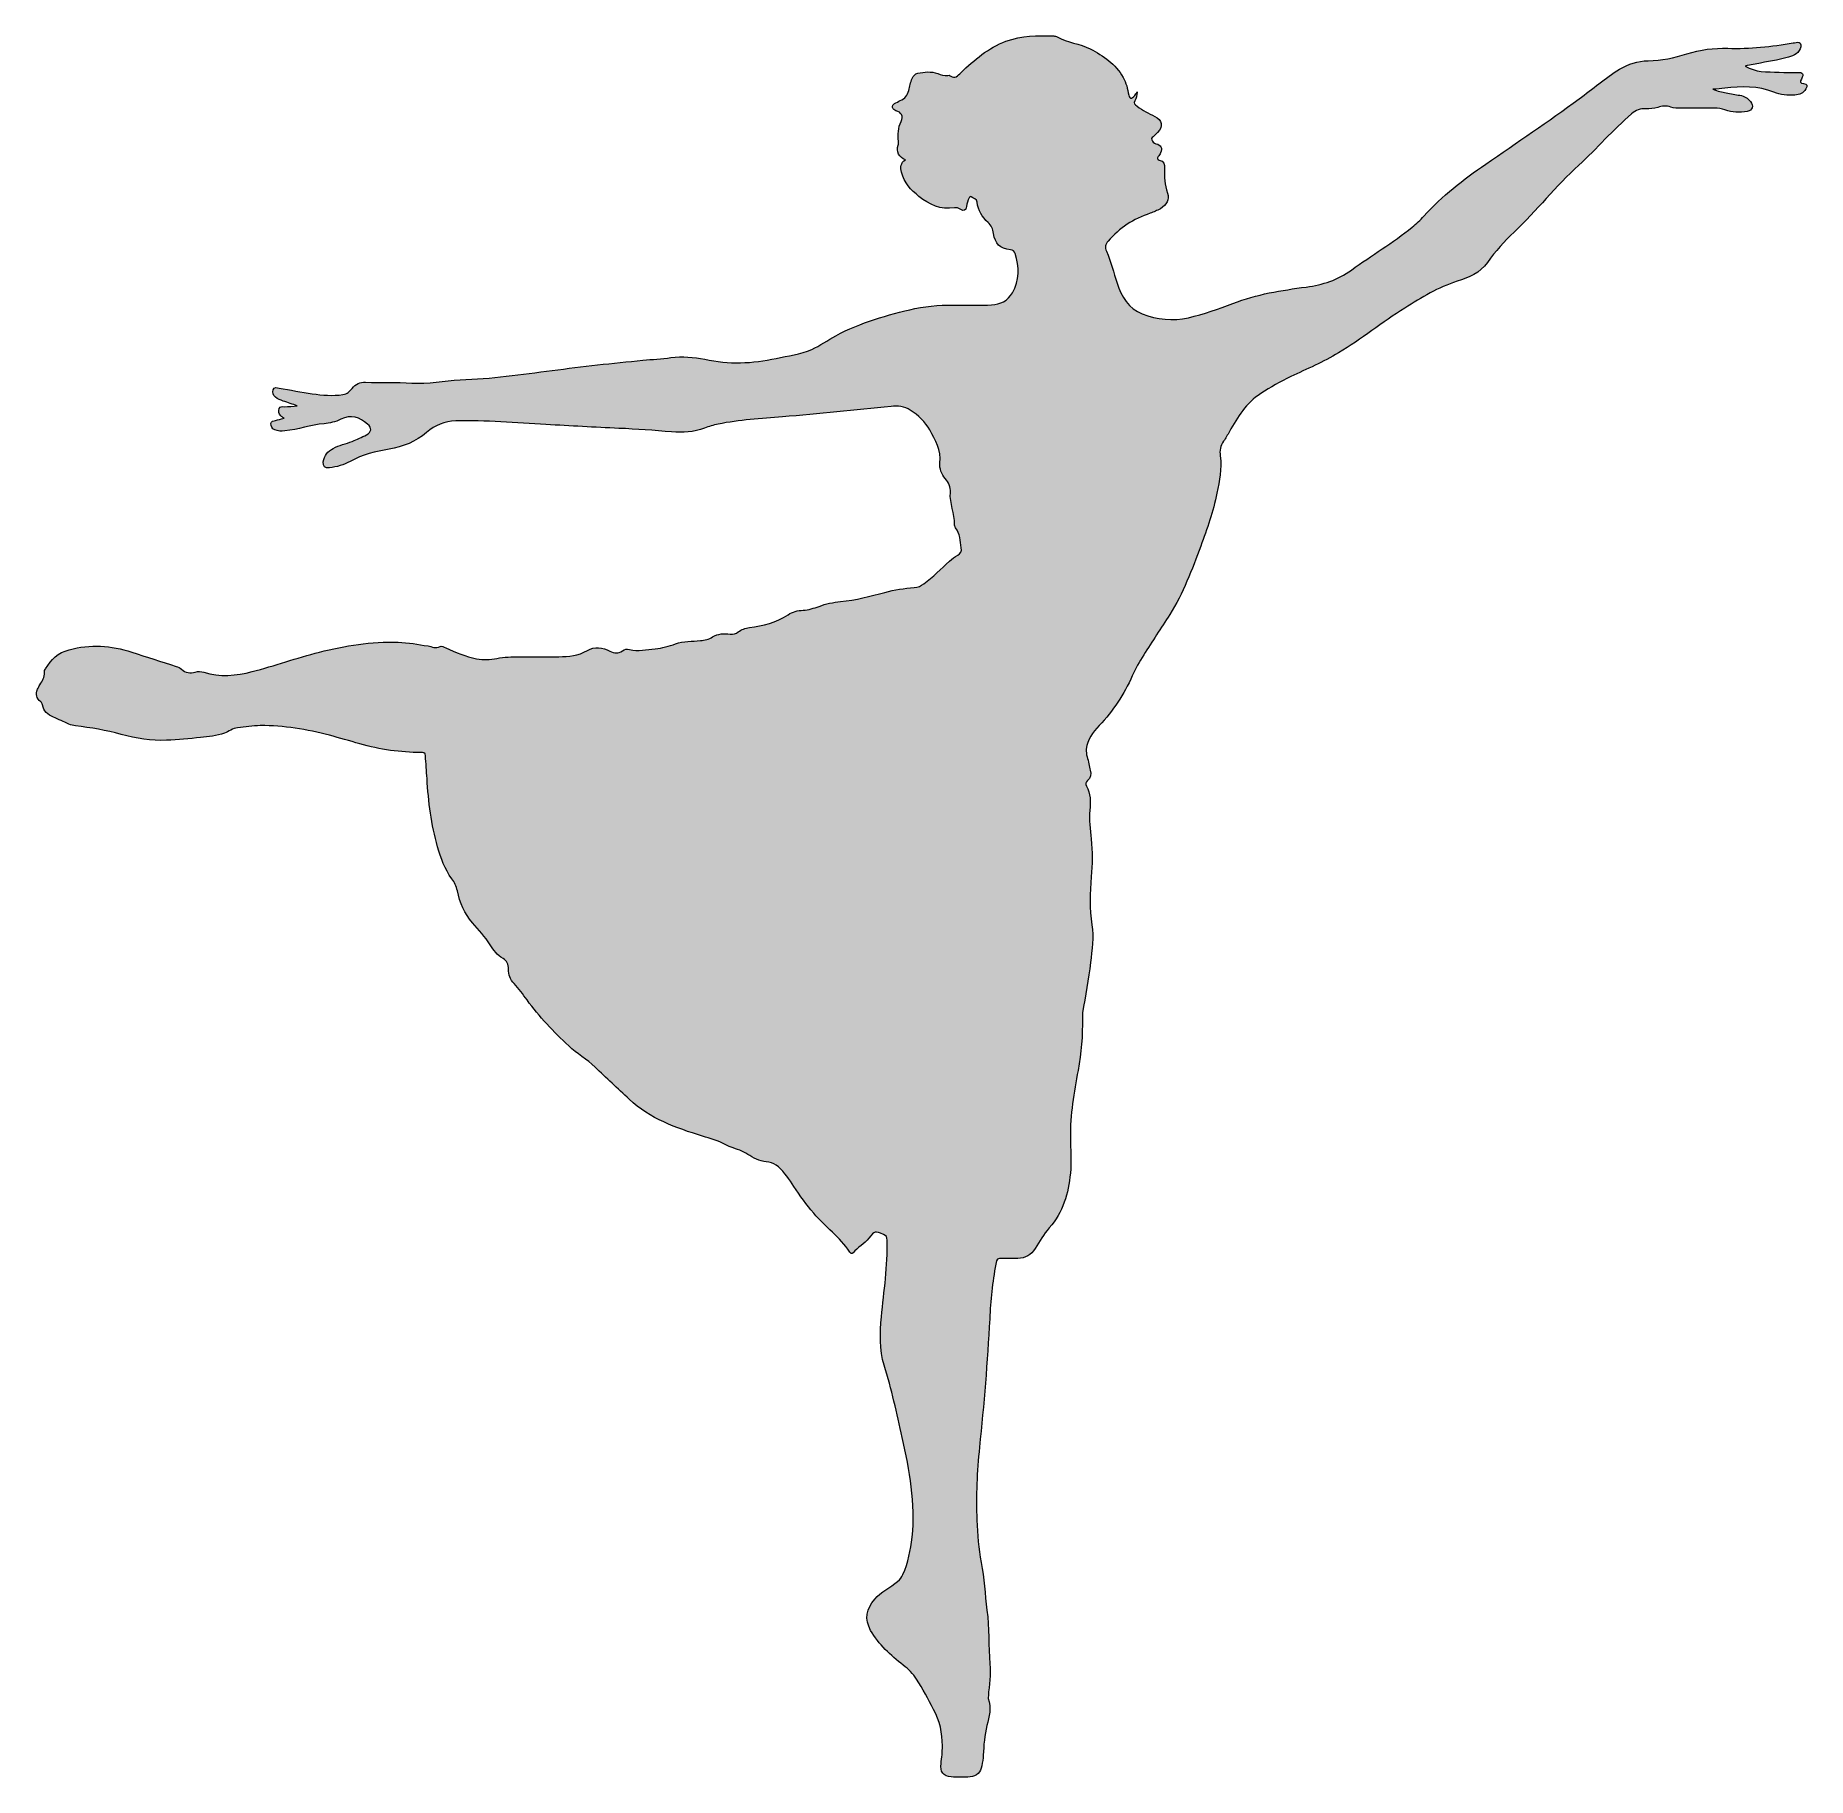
# Model space of a CAD drawing. Header units: inches. Extents: x 3.8 to 75.9, y -75.6 to -4.7.
import ezdxf

# ---------------------------------------------------------------- set-up
doc = ezdxf.new("R2010")
doc.units = ezdxf.units.IN
doc.header["$MEASUREMENT"] = 0
doc.layers.add('Layer 1', color=7, linetype='Continuous')

msp = doc.modelspace()

# ---------------------------------------------------------------- hatches: boundary and pattern name
at = {"layer": 'Layer 1'}
h = msp.add_hatch(color=250, dxfattribs=at)
h.dxf.hatch_style = 2
edge = h.paths.add_edge_path()
edge.add_spline(control_points=[(75.766, -6.641), (75.627, -6.63), (75.617, -6.575), (75.678, -6.457), (75.792, -6.24), (75.757, -6.184), (75.514, -6.188), (75.021, -6.195), (74.528, -6.185), (74.036, -6.149), (73.818, -6.134), (73.623, -6.044), (73.391, -5.929), (73.628, -5.882), (73.821, -5.847), (74.014, -5.806), (74.45, -5.715), (74.897, -5.674), (75.317, -5.509), (75.428, -5.465), (75.53, -5.409), (75.592, -5.301), (75.648, -5.205), (75.682, -5.092), (75.629, -5), (75.585, -4.922), (75.477, -4.983), (75.398, -4.98), (75.381, -4.979), (75.363, -4.982), (75.346, -4.985), (74.466, -5.142), (73.582, -5.233), (72.685, -5.207), (72.122, -5.192), (71.564, -5.256), (71.018, -5.434), (70.511, -5.6), (69.98, -5.695), (69.443, -5.713), (69.02, -5.727), (68.637, -5.839), (68.278, -6.06), (67.697, -6.42), (67.177, -6.862), (66.629, -7.266), (65.385, -8.184), (64.102, -9.044), (62.831, -9.923), (61.926, -10.55), (61.055, -11.216), (60.313, -12.036), (60.167, -12.197), (60.009, -12.35), (59.841, -12.486), (59.054, -13.122), (58.183, -13.64), (57.364, -14.231), (56.806, -14.634), (56.199, -14.838), (55.528, -14.925), (54.514, -15.055), (53.505, -15.219), (52.543, -15.588), (51.951, -15.816), (51.353, -16.025), (50.733, -16.172), (50.085, -16.327), (49.459, -16.242), (48.851, -16.017), (48.28, -15.803), (48.01, -15.314), (47.823, -14.769), (47.675, -14.336), (47.586, -13.884), (47.393, -13.465), (47.328, -13.325), (47.349, -13.179), (47.458, -13.055), (47.927, -12.524), (48.494, -12.142), (49.17, -11.922), (49.314, -11.875), (49.455, -11.81), (49.587, -11.735), (49.839, -11.591), (49.96, -11.358), (49.876, -11.099), (49.767, -10.767), (49.74, -10.436), (49.762, -10.093), (49.772, -9.934), (49.721, -9.803), (49.544, -9.758), (49.454, -9.735), (49.452, -9.685), (49.501, -9.616), (49.536, -9.569), (49.57, -9.52), (49.592, -9.466), (49.679, -9.258), (49.622, -9.146), (49.406, -9.091), (49.318, -9.068), (49.265, -9.004), (49.233, -8.928), (49.196, -8.842), (49.288, -8.824), (49.327, -8.779), (49.374, -8.726), (49.428, -8.682), (49.476, -8.629), (49.71, -8.374), (49.668, -8.135), (49.357, -7.98), (49.111, -7.855), (48.863, -7.736), (48.642, -7.565), (48.552, -7.495), (48.491, -7.438), (48.547, -7.346), (48.551, -7.34), (48.622, -7.216), (48.633, -7.075), (48.635, -7.038), (48.641, -7.005), (48.643, -6.981), (48.635, -7.008), (48.616, -7.036), (48.594, -7.063), (48.459, -7.254), (48.335, -7.311), (48.297, -7.109), (48.251, -6.862), (48.201, -6.613), (48.071, -6.389), (47.758, -5.848), (47.277, -5.511), (46.732, -5.233), (46.301, -5.013), (45.804, -4.986), (45.386, -4.737), (45.348, -4.714), (45.295, -4.708), (45.249, -4.706), (44.591, -4.684), (43.936, -4.684), (43.303, -4.92), (42.579, -5.19), (42.011, -5.679), (41.467, -6.2), (41.332, -6.329), (41.235, -6.463), (41.037, -6.322), (41.012, -6.304), (40.967, -6.302), (40.934, -6.308), (40.786, -6.337), (40.656, -6.282), (40.524, -6.234), (40.254, -6.136), (39.98, -6.166), (39.709, -6.221), (39.597, -6.244), (39.534, -6.331), (39.488, -6.433), (39.418, -6.59), (39.384, -6.757), (39.348, -6.923), (39.303, -7.124), (39.184, -7.255), (39, -7.338), (38.92, -7.374), (38.84, -7.412), (38.767, -7.46), (38.712, -7.495), (38.671, -7.55), (38.687, -7.623), (38.703, -7.694), (38.754, -7.727), (38.822, -7.746), (39.048, -7.811), (39.136, -7.963), (39.032, -8.182), (38.906, -8.447), (38.91, -8.716), (38.925, -8.992), (38.927, -9.045), (38.931, -9.094), (38.912, -9.148), (38.82, -9.402), (38.953, -9.661), (39.216, -9.745), (39, -9.864), (39.007, -10.055), (39.055, -10.254), (39.156, -10.677), (39.436, -10.976), (39.762, -11.236), (40.183, -11.572), (40.649, -11.79), (41.21, -11.697), (41.296, -11.684), (41.368, -11.711), (41.441, -11.757), (41.59, -11.85), (41.668, -11.819), (41.698, -11.643), (41.719, -11.52), (41.749, -11.404), (41.811, -11.295), (41.828, -11.266), (41.844, -11.217), (41.885, -11.248), (41.975, -11.314), (42.114, -11.328), (42.13, -11.476), (42.167, -11.808), (42.336, -12.072), (42.574, -12.295), (42.704, -12.417), (42.772, -12.566), (42.798, -12.741), (42.862, -13.167), (43.057, -13.363), (43.481, -13.415), (43.584, -13.428), (43.64, -13.466), (43.673, -13.56), (43.862, -14.108), (43.856, -14.645), (43.566, -15.158), (43.383, -15.482), (43.075, -15.634), (42.72, -15.653), (42.275, -15.677), (41.829, -15.665), (41.384, -15.66), (40.784, -15.655), (40.187, -15.67), (39.598, -15.802), (38.483, -16.054), (37.389, -16.361), (36.375, -16.906), (36.043, -17.085), (35.744, -17.315), (35.395, -17.462), (34.931, -17.66), (34.433, -17.723), (33.946, -17.829), (32.983, -18.041), (32.015, -18.078), (31.046, -17.867), (30.588, -17.766), (30.126, -17.742), (29.663, -17.798), (29.283, -17.844), (28.903, -17.871), (28.524, -17.905), (27.29, -18.018), (26.061, -18.163), (24.832, -18.32), (23.586, -18.477), (22.343, -18.664), (21.085, -18.7), (20.428, -18.719), (19.781, -18.888), (19.119, -18.832), (18.491, -18.781), (17.863, -18.827), (17.235, -18.799), (17.009, -18.79), (16.827, -18.867), (16.683, -19.051), (16.59, -19.169), (16.482, -19.277), (16.314, -19.302), (15.896, -19.364), (15.48, -19.323), (15.068, -19.269), (14.615, -19.209), (14.167, -19.113), (13.716, -19.037), (13.627, -19.021), (13.514, -18.983), (13.475, -19.106), (13.438, -19.218), (13.468, -19.328), (13.568, -19.406), (13.662, -19.479), (13.768, -19.527), (13.88, -19.565), (14.073, -19.627), (14.265, -19.694), (14.457, -19.759), (14.276, -19.793), (14.102, -19.791), (13.927, -19.795), (13.851, -19.798), (13.747, -19.764), (13.719, -19.875), (13.693, -19.978), (13.696, -20.087), (13.785, -20.169), (13.814, -20.196), (13.85, -20.218), (13.916, -20.266), (13.78, -20.301), (13.673, -20.324), (13.568, -20.357), (13.494, -20.38), (13.389, -20.371), (13.381, -20.484), (13.373, -20.6), (13.429, -20.686), (13.537, -20.735), (13.671, -20.796), (13.81, -20.798), (13.952, -20.783), (14.49, -20.727), (15.005, -20.542), (15.543, -20.486), (15.776, -20.462), (16.011, -20.417), (16.222, -20.308), (16.643, -20.092), (16.995, -20.232), (17.32, -20.508), (17.504, -20.664), (17.484, -20.824), (17.269, -20.939), (17.082, -21.037), (16.887, -21.122), (16.694, -21.206), (16.44, -21.315), (16.16, -21.353), (15.919, -21.493), (15.706, -21.617), (15.543, -21.778), (15.514, -22.036), (15.493, -22.228), (15.582, -22.309), (15.771, -22.286), (16.067, -22.25), (16.348, -22.161), (16.606, -22.02), (17.104, -21.747), (17.641, -21.619), (18.195, -21.526), (18.758, -21.432), (19.28, -21.216), (19.719, -20.842), (20.065, -20.549), (20.455, -20.383), (20.903, -20.371), (22.131, -20.341), (23.354, -20.447), (24.579, -20.52), (25.569, -20.579), (26.559, -20.632), (27.549, -20.676), (28.265, -20.707), (28.978, -20.762), (29.691, -20.819), (30.143, -20.854), (30.595, -20.842), (31.028, -20.667), (31.207, -20.595), (31.395, -20.546), (31.585, -20.506), (32.451, -20.327), (33.332, -20.283), (34.207, -20.209), (35.682, -20.084), (37.153, -19.931), (38.625, -19.781), (38.899, -19.752), (39.169, -19.782), (39.405, -19.934), (39.731, -20.143), (40.02, -20.426), (40.203, -20.742), (40.434, -21.143), (40.666, -21.58), (40.615, -22.085), (40.591, -22.326), (40.672, -22.535), (40.829, -22.718), (40.967, -22.88), (41.053, -23.066), (41.038, -23.283), (41.008, -23.729), (41.21, -24.145), (41.21, -24.587), (41.21, -24.631), (41.227, -24.683), (41.252, -24.72), (41.424, -24.968), (41.445, -25.256), (41.484, -25.542), (41.502, -25.677), (41.458, -25.77), (41.34, -25.834), (41.216, -25.902), (41.108, -25.99), (41.002, -26.085), (40.658, -26.395), (40.338, -26.733), (39.957, -27.001), (39.84, -27.084), (39.721, -27.155), (39.572, -27.161), (39.166, -27.178), (38.767, -27.249), (38.374, -27.353), (37.78, -27.511), (37.187, -27.67), (36.57, -27.73), (36.273, -27.758), (35.974, -27.821), (35.695, -27.921), (35.482, -27.998), (35.275, -28.066), (35.051, -28.078), (34.83, -28.09), (34.614, -28.141), (34.431, -28.261), (33.952, -28.575), (33.416, -28.71), (32.86, -28.788), (32.695, -28.811), (32.538, -28.856), (32.406, -28.965), (32.31, -29.043), (32.201, -29.056), (32.076, -29.047), (31.831, -29.03), (31.578, -29.022), (31.362, -29.168), (31.208, -29.272), (31.042, -29.296), (30.864, -29.315), (30.527, -29.354), (30.177, -29.332), (29.856, -29.448), (29.583, -29.548), (29.31, -29.617), (29.022, -29.647), (28.674, -29.682), (28.329, -29.776), (27.976, -29.672), (27.878, -29.643), (27.771, -29.676), (27.69, -29.735), (27.517, -29.864), (27.361, -29.829), (27.182, -29.74), (26.885, -29.593), (26.557, -29.549), (26.266, -29.719), (25.896, -29.934), (25.499, -29.962), (25.095, -29.971), (24.56, -29.981), (24.025, -29.975), (23.491, -29.972), (23.184, -29.971), (22.882, -29.981), (22.58, -30.042), (22.308, -30.096), (22.031, -30.11), (21.756, -30.058), (21.315, -29.975), (20.909, -29.786), (20.497, -29.616), (20.421, -29.585), (20.33, -29.514), (20.266, -29.552), (20.092, -29.654), (19.938, -29.56), (19.779, -29.534), (19.373, -29.467), (18.969, -29.397), (18.558, -29.381), (17.468, -29.336), (16.407, -29.523), (15.355, -29.787), (14.432, -30.018), (13.536, -30.343), (12.614, -30.578), (11.962, -30.742), (11.308, -30.812), (10.65, -30.604), (10.536, -30.568), (10.418, -30.565), (10.302, -30.596), (10.095, -30.651), (9.909, -30.626), (9.743, -30.48), (9.682, -30.426), (9.605, -30.393), (9.525, -30.367), (8.921, -30.174), (8.317, -29.98), (7.715, -29.783), (6.874, -29.509), (6.03, -29.46), (5.166, -29.688), (4.722, -29.806), (4.434, -30.09), (4.207, -30.46), (4.181, -30.503), (4.155, -30.561), (4.161, -30.608), (4.181, -30.807), (4.084, -30.958), (3.982, -31.11), (3.943, -31.168), (3.911, -31.232), (3.885, -31.297), (3.797, -31.519), (3.831, -31.65), (4.014, -31.808), (4.052, -31.841), (4.078, -31.874), (4.085, -31.925), (4.124, -32.189), (4.304, -32.328), (4.528, -32.429), (4.737, -32.523), (4.946, -32.616), (5.154, -32.711), (5.241, -32.751), (5.329, -32.776), (5.424, -32.786), (6.055, -32.856), (6.677, -32.969), (7.291, -33.134), (7.894, -33.297), (8.508, -33.405), (9.135, -33.374), (9.598, -33.35), (10.059, -33.305), (10.521, -33.262), (10.848, -33.232), (11.174, -33.195), (11.489, -33.088), (11.672, -33.026), (11.823, -32.881), (12.022, -32.863), (12.331, -32.836), (12.637, -32.781), (12.95, -32.777), (13.91, -32.767), (14.845, -32.929), (15.768, -33.171), (16.591, -33.386), (17.397, -33.67), (18.245, -33.783), (18.658, -33.837), (19.073, -33.868), (19.49, -33.871), (19.58, -33.872), (19.667, -33.869), (19.674, -34.001), (19.69, -34.312), (19.716, -34.622), (19.736, -34.931), (19.796, -35.871), (19.905, -36.804), (20.169, -37.71), (20.302, -38.167), (20.453, -38.621), (20.748, -39.006), (20.862, -39.156), (20.935, -39.317), (20.971, -39.498), (21.068, -39.985), (21.268, -40.422), (21.585, -40.808), (21.827, -41.102), (22.109, -41.364), (22.307, -41.694), (22.441, -41.918), (22.597, -42.121), (22.83, -42.254), (22.993, -42.347), (23.057, -42.498), (23.054, -42.684), (23.05, -42.911), (23.126, -43.109), (23.284, -43.276), (23.478, -43.482), (23.643, -43.71), (23.807, -43.94), (24.3, -44.631), (24.888, -45.239), (25.507, -45.815), (25.843, -46.127), (26.247, -46.358), (26.575, -46.679), (27.028, -47.123), (27.504, -47.542), (27.963, -47.978), (28.813, -48.786), (29.872, -49.15), (30.947, -49.485), (31.266, -49.584), (31.588, -49.657), (31.879, -49.831), (31.979, -49.891), (32.092, -49.932), (32.203, -49.967), (32.44, -50.043), (32.665, -50.144), (32.873, -50.277), (33.112, -50.427), (33.369, -50.517), (33.648, -50.548), (33.799, -50.564), (33.925, -50.628), (34.037, -50.733), (34.289, -50.968), (34.483, -51.247), (34.673, -51.53), (34.925, -51.905), (35.177, -52.278), (35.475, -52.622), (35.947, -53.169), (36.543, -53.598), (36.949, -54.204), (36.981, -54.253), (37.029, -54.293), (37.077, -54.236), (37.268, -54.012), (37.54, -53.874), (37.721, -53.641), (37.961, -53.334), (37.955, -53.334), (38.322, -53.489), (38.432, -53.535), (38.463, -53.6), (38.466, -53.717), (38.497, -54.766), (38.333, -55.8), (38.233, -56.839), (38.17, -57.501), (38.148, -58.171), (38.345, -58.813), (38.643, -59.78), (38.866, -60.764), (39.082, -61.75), (39.377, -63.089), (39.628, -64.433), (39.483, -65.815), (39.428, -66.337), (39.317, -66.847), (39.108, -67.33), (39.06, -67.439), (38.999, -67.531), (38.891, -67.613), (38.579, -67.852), (38.228, -68.039), (37.959, -68.335), (37.621, -68.708), (37.54, -69.165), (37.794, -69.602), (38.126, -70.173), (38.602, -70.622), (39.124, -71.018), (39.337, -71.181), (39.517, -71.368), (39.665, -71.59), (39.926, -71.982), (40.126, -72.408), (40.357, -72.817), (40.618, -73.285), (40.707, -73.782), (40.714, -74.306), (40.718, -74.548), (40.691, -74.785), (40.659, -75.025), (40.615, -75.36), (40.742, -75.541), (41.076, -75.566), (41.33, -75.583), (41.589, -75.594), (41.845, -75.564), (42.115, -75.532), (42.271, -75.381), (42.318, -75.118), (42.344, -74.974), (42.375, -74.828), (42.38, -74.683), (42.391, -74.276), (42.436, -73.878), (42.53, -73.48), (42.616, -73.118), (42.725, -72.75), (42.58, -72.374), (42.568, -72.344), (42.583, -72.305), (42.585, -72.269), (42.612, -71.836), (42.694, -71.396), (42.652, -70.97), (42.581, -70.239), (42.622, -69.506), (42.529, -68.776), (42.448, -68.131), (42.413, -67.48), (42.294, -66.838), (42.189, -66.271), (42.137, -65.697), (42.116, -65.122), (42.078, -64.129), (42.125, -63.137), (42.225, -62.151), (42.402, -60.409), (42.55, -58.667), (42.641, -56.92), (42.679, -56.177), (42.746, -55.433), (42.89, -54.699), (42.936, -54.464), (42.941, -54.457), (43.188, -54.46), (43.387, -54.464), (43.587, -54.462), (43.786, -54.461), (44.094, -54.46), (44.325, -54.328), (44.489, -54.066), (44.668, -53.777), (44.834, -53.476), (45.062, -53.223), (45.63, -52.586), (45.84, -51.818), (45.923, -50.994), (45.971, -50.506), (45.928, -50.021), (45.923, -49.535), (45.913, -48.615), (46.08, -47.708), (46.235, -46.809), (46.358, -46.097), (46.432, -45.393), (46.412, -44.675), (46.411, -44.605), (46.41, -44.533), (46.421, -44.464), (46.534, -43.781), (46.66, -43.1), (46.743, -42.412), (46.805, -41.905), (46.88, -41.398), (46.802, -40.886), (46.703, -40.237), (46.72, -39.586), (46.775, -38.937), (46.821, -38.42), (46.824, -37.907), (46.773, -37.391), (46.736, -37), (46.669, -36.613), (46.714, -36.215), (46.753, -35.881), (46.755, -35.545), (46.575, -35.237), (46.528, -35.157), (46.556, -35.077), (46.625, -35.015), (46.753, -34.899), (46.771, -34.755), (46.734, -34.595), (46.713, -34.51), (46.689, -34.424), (46.677, -34.337), (46.65, -34.135), (46.547, -33.948), (46.571, -33.734), (46.617, -33.342), (46.837, -33.046), (47.095, -32.778), (47.668, -32.182), (48.104, -31.5), (48.444, -30.751), (48.578, -30.456), (48.736, -30.176), (48.909, -29.901), (49.257, -29.35), (49.614, -28.805), (49.966, -28.257), (50.521, -27.391), (50.869, -26.425), (51.229, -25.47), (51.495, -24.768), (51.734, -24.054), (51.889, -23.316), (51.995, -22.814), (52.093, -22.315), (52.023, -21.799), (51.993, -21.581), (52.029, -21.383), (52.162, -21.201), (52.252, -21.078), (52.321, -20.94), (52.396, -20.807), (52.731, -20.215), (53.086, -19.645), (53.673, -19.26), (54.067, -19.001), (54.473, -18.767), (54.9, -18.568), (55.554, -18.262), (56.218, -17.976), (56.839, -17.604), (57.773, -17.045), (58.618, -16.355), (59.54, -15.779), (60.217, -15.354), (60.893, -14.93), (61.667, -14.691), (62.142, -14.544), (62.605, -14.352), (62.902, -13.923), (63.218, -13.468), (63.59, -13.071), (63.99, -12.686), (64.898, -11.809), (65.69, -10.818), (66.623, -9.964), (67.358, -9.29), (68.004, -8.522), (68.771, -7.878), (68.945, -7.732), (69.124, -7.651), (69.346, -7.669), (69.513, -7.682), (69.675, -7.661), (69.833, -7.613), (70.01, -7.56), (70.179, -7.537), (70.364, -7.599), (70.494, -7.642), (70.64, -7.644), (70.782, -7.643), (71.234, -7.638), (71.687, -7.643), (72.139, -7.64), (72.289, -7.638), (72.429, -7.662), (72.57, -7.713), (72.864, -7.82), (73.168, -7.837), (73.473, -7.778), (73.699, -7.735), (73.759, -7.544), (73.606, -7.373), (73.491, -7.243), (73.356, -7.145), (73.177, -7.119), (72.99, -7.091), (72.805, -7.056), (72.621, -7.018), (72.45, -6.984), (72.273, -6.967), (72.077, -6.867), (72.266, -6.868), (72.411, -6.853), (72.557, -6.836), (73.236, -6.753), (73.909, -6.731), (74.564, -6.997), (74.831, -7.106), (75.122, -7.131), (75.414, -7.112), (75.607, -7.1), (75.765, -7.039), (75.864, -6.856), (75.931, -6.731), (75.924, -6.655), (75.766, -6.641)], knot_values=[0, 0, 0, 0, 1, 1, 1, 2, 2, 2, 3, 3, 3, 4, 4, 4, 5, 5, 5, 6, 6, 6, 7, 7, 7, 8, 8, 8, 9, 9, 9, 10, 10, 10, 11, 11, 11, 12, 12, 12, 13, 13, 13, 14, 14, 14, 15, 15, 15, 16, 16, 16, 17, 17, 17, 18, 18, 18, 19, 19, 19, 20, 20, 20, 21, 21, 21, 22, 22, 22, 23, 23, 23, 24, 24, 24, 25, 25, 25, 26, 26, 26, 27, 27, 27, 28, 28, 28, 29, 29, 29, 30, 30, 30, 31, 31, 31, 32, 32, 32, 33, 33, 33, 34, 34, 34, 35, 35, 35, 36, 36, 36, 37, 37, 37, 38, 38, 38, 39, 39, 39, 40, 40, 40, 41, 41, 41, 42, 42, 42, 43, 43, 43, 44, 44, 44, 45, 45, 45, 46, 46, 46, 47, 47, 47, 48, 48, 48, 49, 49, 49, 50, 50, 50, 51, 51, 51, 52, 52, 52, 53, 53, 53, 54, 54, 54, 55, 55, 55, 56, 56, 56, 57, 57, 57, 58, 58, 58, 59, 59, 59, 60, 60, 60, 61, 61, 61, 62, 62, 62, 63, 63, 63, 64, 64, 64, 65, 65, 65, 66, 66, 66, 67, 67, 67, 68, 68, 68, 69, 69, 69, 70, 70, 70, 71, 71, 71, 72, 72, 72, 73, 73, 73, 74, 74, 74, 75, 75, 75, 76, 76, 76, 77, 77, 77, 78, 78, 78, 79, 79, 79, 80, 80, 80, 81, 81, 81, 82, 82, 82, 83, 83, 83, 84, 84, 84, 85, 85, 85, 86, 86, 86, 87, 87, 87, 88, 88, 88, 89, 89, 89, 90, 90, 90, 91, 91, 91, 92, 92, 92, 93, 93, 93, 94, 94, 94, 95, 95, 95, 96, 96, 96, 97, 97, 97, 98, 98, 98, 99, 99, 99, 100, 100, 100, 101, 101, 101, 102, 102, 102, 103, 103, 103, 104, 104, 104, 105, 105, 105, 106, 106, 106, 107, 107, 107, 108, 108, 108, 109, 109, 109, 110, 110, 110, 111, 111, 111, 112, 112, 112, 113, 113, 113, 114, 114, 114, 115, 115, 115, 116, 116, 116, 117, 117, 117, 118, 118, 118, 119, 119, 119, 120, 120, 120, 121, 121, 121, 122, 122, 122, 123, 123, 123, 124, 124, 124, 125, 125, 125, 126, 126, 126, 127, 127, 127, 128, 128, 128, 129, 129, 129, 130, 130, 130, 131, 131, 131, 132, 132, 132, 133, 133, 133, 134, 134, 134, 135, 135, 135, 136, 136, 136, 137, 137, 137, 138, 138, 138, 139, 139, 139, 140, 140, 140, 141, 141, 141, 142, 142, 142, 143, 143, 143, 144, 144, 144, 145, 145, 145, 146, 146, 146, 147, 147, 147, 148, 148, 148, 149, 149, 149, 150, 150, 150, 151, 151, 151, 152, 152, 152, 153, 153, 153, 154, 154, 154, 155, 155, 155, 156, 156, 156, 157, 157, 157, 158, 158, 158, 159, 159, 159, 160, 160, 160, 161, 161, 161, 162, 162, 162, 163, 163, 163, 164, 164, 164, 165, 165, 165, 166, 166, 166, 167, 167, 167, 168, 168, 168, 169, 169, 169, 170, 170, 170, 171, 171, 171, 172, 172, 172, 173, 173, 173, 174, 174, 174, 175, 175, 175, 176, 176, 176, 177, 177, 177, 178, 178, 178, 179, 179, 179, 180, 180, 180, 181, 181, 181, 182, 182, 182, 183, 183, 183, 184, 184, 184, 185, 185, 185, 186, 186, 186, 187, 187, 187, 188, 188, 188, 189, 189, 189, 190, 190, 190, 191, 191, 191, 192, 192, 192, 193, 193, 193, 194, 194, 194, 195, 195, 195, 196, 196, 196, 197, 197, 197, 198, 198, 198, 199, 199, 199, 200, 200, 200, 201, 201, 201, 202, 202, 202, 203, 203, 203, 204, 204, 204, 205, 205, 205, 206, 206, 206, 207, 207, 207, 208, 208, 208, 209, 209, 209, 210, 210, 210, 211, 211, 211, 212, 212, 212, 213, 213, 213, 214, 214, 214, 215, 215, 215, 216, 216, 216, 217, 217, 217, 218, 218, 218, 219, 219, 219, 220, 220, 220, 221, 221, 221, 222, 222, 222, 223, 223, 223, 224, 224, 224, 225, 225, 225, 226, 226, 226, 227, 227, 227, 228, 228, 228, 229, 229, 229, 230, 230, 230, 231, 231, 231, 232, 232, 232, 233, 233, 233, 234, 234, 234, 235, 235, 235, 236, 236, 236, 237, 237, 237, 238, 238, 238, 239, 239, 239, 240, 240, 240, 241, 241, 241, 242, 242, 242, 243, 243, 243, 244, 244, 244, 245, 245, 245, 246, 246, 246, 247, 247, 247, 248, 248, 248, 249, 249, 249, 250, 250, 250, 251, 251, 251, 252, 252, 252, 253, 253, 253, 254, 254, 254, 255, 255, 255, 256, 256, 256, 257, 257, 257, 258, 258, 258, 259, 259, 259, 260, 260, 260, 261, 261, 261, 262, 262, 262, 263, 263, 263, 264, 264, 264, 265, 265, 265, 266, 266, 266, 267, 267, 267, 268, 268, 268, 269, 269, 269, 270, 270, 270, 271, 271, 271, 272, 272, 272, 273, 273, 273, 274, 274, 274, 275, 275, 275, 276, 276, 276, 277, 277, 277, 278, 278, 278, 279, 279, 279, 280, 280, 280, 281, 281, 281, 282, 282, 282, 283, 283, 283, 284, 284, 284, 285, 285, 285, 286, 286, 286, 287, 287, 287, 288, 288, 288, 289, 289, 289, 290, 290, 290, 291, 291, 291, 292, 292, 292, 293, 293, 293, 294, 294, 294, 294], degree=3, periodic=1)

# ---------------------------------------------------------------- linework, layer by layer
at = {"layer": 'Layer 1', "lineweight": 0}
msp.add_open_spline([(75.766, -6.641), (75.627, -6.63), (75.617, -6.575), (75.678, -6.457), (75.792, -6.24), (75.757, -6.184), (75.514, -6.188), (75.021, -6.195), (74.528, -6.185), (74.036, -6.149), (73.818, -6.134), (73.623, -6.044), (73.391, -5.929), (73.628, -5.882), (73.821, -5.847), (74.014, -5.806), (74.45, -5.715), (74.897, -5.674), (75.317, -5.509), (75.428, -5.465), (75.53, -5.409), (75.592, -5.301), (75.648, -5.205), (75.682, -5.092), (75.629, -5), (75.585, -4.922), (75.477, -4.983), (75.398, -4.98), (75.381, -4.979), (75.363, -4.982), (75.346, -4.985), (74.466, -5.142), (73.582, -5.233), (72.685, -5.207), (72.122, -5.192), (71.564, -5.256), (71.018, -5.434), (70.511, -5.6), (69.98, -5.695), (69.443, -5.713), (69.02, -5.727), (68.637, -5.839), (68.278, -6.06), (67.697, -6.42), (67.177, -6.862), (66.629, -7.266), (65.385, -8.184), (64.102, -9.044), (62.831, -9.923), (61.926, -10.55), (61.055, -11.216), (60.313, -12.036), (60.167, -12.197), (60.009, -12.35), (59.841, -12.486), (59.054, -13.122), (58.183, -13.64), (57.364, -14.231), (56.806, -14.634), (56.199, -14.838), (55.528, -14.925), (54.514, -15.055), (53.505, -15.219), (52.543, -15.588), (51.951, -15.816), (51.353, -16.025), (50.733, -16.172), (50.085, -16.327), (49.459, -16.242), (48.851, -16.017), (48.28, -15.803), (48.01, -15.314), (47.823, -14.769), (47.675, -14.336), (47.586, -13.884), (47.393, -13.465), (47.328, -13.325), (47.349, -13.179), (47.458, -13.055), (47.927, -12.524), (48.494, -12.142), (49.17, -11.922), (49.314, -11.875), (49.455, -11.81), (49.587, -11.735), (49.839, -11.591), (49.96, -11.358), (49.876, -11.099), (49.767, -10.767), (49.74, -10.436), (49.762, -10.093), (49.772, -9.934), (49.721, -9.803), (49.544, -9.758), (49.454, -9.735), (49.452, -9.685), (49.501, -9.616), (49.536, -9.569), (49.57, -9.52), (49.592, -9.466), (49.679, -9.258), (49.622, -9.146), (49.406, -9.091), (49.318, -9.068), (49.265, -9.004), (49.233, -8.928), (49.196, -8.842), (49.288, -8.824), (49.327, -8.779), (49.374, -8.726), (49.428, -8.682), (49.476, -8.629), (49.71, -8.374), (49.668, -8.135), (49.357, -7.98), (49.111, -7.855), (48.863, -7.736), (48.642, -7.565), (48.552, -7.495), (48.491, -7.438), (48.547, -7.346), (48.551, -7.34), (48.622, -7.216), (48.633, -7.075), (48.635, -7.038), (48.641, -7.005), (48.643, -6.981), (48.635, -7.008), (48.616, -7.036), (48.594, -7.063), (48.459, -7.254), (48.335, -7.311), (48.297, -7.109), (48.251, -6.862), (48.201, -6.613), (48.071, -6.389), (47.758, -5.848), (47.277, -5.511), (46.732, -5.233), (46.301, -5.013), (45.804, -4.986), (45.386, -4.737), (45.348, -4.714), (45.295, -4.708), (45.249, -4.706), (44.591, -4.684), (43.936, -4.684), (43.303, -4.92), (42.579, -5.19), (42.011, -5.679), (41.467, -6.2), (41.332, -6.329), (41.235, -6.463), (41.037, -6.322), (41.012, -6.304), (40.967, -6.302), (40.934, -6.308), (40.786, -6.337), (40.656, -6.282), (40.524, -6.234), (40.254, -6.136), (39.98, -6.166), (39.709, -6.221), (39.597, -6.244), (39.534, -6.331), (39.488, -6.433), (39.418, -6.59), (39.384, -6.757), (39.348, -6.923), (39.303, -7.124), (39.184, -7.255), (39, -7.338), (38.92, -7.374), (38.84, -7.412), (38.767, -7.46), (38.712, -7.495), (38.671, -7.55), (38.687, -7.623), (38.703, -7.694), (38.754, -7.727), (38.822, -7.746), (39.048, -7.811), (39.136, -7.963), (39.032, -8.182), (38.906, -8.447), (38.91, -8.716), (38.925, -8.992), (38.927, -9.045), (38.931, -9.094), (38.912, -9.148), (38.82, -9.402), (38.953, -9.661), (39.216, -9.745), (39, -9.864), (39.007, -10.055), (39.055, -10.254), (39.156, -10.677), (39.436, -10.976), (39.762, -11.236), (40.183, -11.572), (40.649, -11.79), (41.21, -11.697), (41.296, -11.684), (41.368, -11.711), (41.441, -11.757), (41.59, -11.85), (41.668, -11.819), (41.698, -11.643), (41.719, -11.52), (41.749, -11.404), (41.811, -11.295), (41.828, -11.266), (41.844, -11.217), (41.885, -11.248), (41.975, -11.314), (42.114, -11.328), (42.13, -11.476), (42.167, -11.808), (42.336, -12.072), (42.574, -12.295), (42.704, -12.417), (42.772, -12.566), (42.798, -12.741), (42.862, -13.167), (43.057, -13.363), (43.481, -13.415), (43.584, -13.428), (43.64, -13.466), (43.673, -13.56), (43.862, -14.108), (43.856, -14.645), (43.566, -15.158), (43.383, -15.482), (43.075, -15.634), (42.72, -15.653), (42.275, -15.677), (41.829, -15.665), (41.384, -15.66), (40.784, -15.655), (40.187, -15.67), (39.598, -15.802), (38.483, -16.054), (37.389, -16.361), (36.375, -16.906), (36.043, -17.085), (35.744, -17.315), (35.395, -17.462), (34.931, -17.66), (34.433, -17.723), (33.946, -17.829), (32.983, -18.041), (32.015, -18.078), (31.046, -17.867), (30.588, -17.766), (30.126, -17.742), (29.663, -17.798), (29.283, -17.844), (28.903, -17.871), (28.524, -17.905), (27.29, -18.018), (26.061, -18.163), (24.832, -18.32), (23.586, -18.477), (22.343, -18.664), (21.085, -18.7), (20.428, -18.719), (19.781, -18.888), (19.119, -18.832), (18.491, -18.781), (17.863, -18.827), (17.235, -18.799), (17.009, -18.79), (16.827, -18.867), (16.683, -19.051), (16.59, -19.169), (16.482, -19.277), (16.314, -19.302), (15.896, -19.364), (15.48, -19.323), (15.068, -19.269), (14.615, -19.209), (14.167, -19.113), (13.716, -19.037), (13.627, -19.021), (13.514, -18.983), (13.475, -19.106), (13.438, -19.218), (13.468, -19.328), (13.568, -19.406), (13.662, -19.479), (13.768, -19.527), (13.88, -19.565), (14.073, -19.627), (14.265, -19.694), (14.457, -19.759), (14.276, -19.793), (14.102, -19.791), (13.927, -19.795), (13.851, -19.798), (13.747, -19.764), (13.719, -19.875), (13.693, -19.978), (13.696, -20.087), (13.785, -20.169), (13.814, -20.196), (13.85, -20.218), (13.916, -20.266), (13.78, -20.301), (13.673, -20.324), (13.568, -20.357), (13.494, -20.38), (13.389, -20.371), (13.381, -20.484), (13.373, -20.6), (13.429, -20.686), (13.537, -20.735), (13.671, -20.796), (13.81, -20.798), (13.952, -20.783), (14.49, -20.727), (15.005, -20.542), (15.543, -20.486), (15.776, -20.462), (16.011, -20.417), (16.222, -20.308), (16.643, -20.092), (16.995, -20.232), (17.32, -20.508), (17.504, -20.664), (17.484, -20.824), (17.269, -20.939), (17.082, -21.037), (16.887, -21.122), (16.694, -21.206), (16.44, -21.315), (16.16, -21.353), (15.919, -21.493), (15.706, -21.617), (15.543, -21.778), (15.514, -22.036), (15.493, -22.228), (15.582, -22.309), (15.771, -22.286), (16.067, -22.25), (16.348, -22.161), (16.606, -22.02), (17.104, -21.747), (17.641, -21.619), (18.195, -21.526), (18.758, -21.432), (19.28, -21.216), (19.719, -20.842), (20.065, -20.549), (20.455, -20.383), (20.903, -20.371), (22.131, -20.341), (23.354, -20.447), (24.579, -20.52), (25.569, -20.579), (26.559, -20.632), (27.549, -20.676), (28.265, -20.707), (28.978, -20.762), (29.691, -20.819), (30.143, -20.854), (30.595, -20.842), (31.028, -20.667), (31.207, -20.595), (31.395, -20.546), (31.585, -20.506), (32.451, -20.327), (33.332, -20.283), (34.207, -20.209), (35.682, -20.084), (37.153, -19.931), (38.625, -19.781), (38.899, -19.752), (39.169, -19.782), (39.405, -19.934), (39.731, -20.143), (40.02, -20.426), (40.203, -20.742), (40.434, -21.143), (40.666, -21.58), (40.615, -22.085), (40.591, -22.326), (40.672, -22.535), (40.829, -22.718), (40.967, -22.88), (41.053, -23.066), (41.038, -23.283), (41.008, -23.729), (41.21, -24.145), (41.21, -24.587), (41.21, -24.631), (41.227, -24.683), (41.252, -24.72), (41.424, -24.968), (41.445, -25.256), (41.484, -25.542), (41.502, -25.677), (41.458, -25.77), (41.34, -25.834), (41.216, -25.902), (41.108, -25.99), (41.002, -26.085), (40.658, -26.395), (40.338, -26.733), (39.957, -27.001), (39.84, -27.084), (39.721, -27.155), (39.572, -27.161), (39.166, -27.178), (38.767, -27.249), (38.374, -27.353), (37.78, -27.511), (37.187, -27.67), (36.57, -27.73), (36.273, -27.758), (35.974, -27.821), (35.695, -27.921), (35.482, -27.998), (35.275, -28.066), (35.051, -28.078), (34.83, -28.09), (34.614, -28.141), (34.431, -28.261), (33.952, -28.575), (33.416, -28.71), (32.86, -28.788), (32.695, -28.811), (32.538, -28.856), (32.406, -28.965), (32.31, -29.043), (32.201, -29.056), (32.076, -29.047), (31.831, -29.03), (31.578, -29.022), (31.362, -29.168), (31.208, -29.272), (31.042, -29.296), (30.864, -29.315), (30.527, -29.354), (30.177, -29.332), (29.856, -29.448), (29.583, -29.548), (29.31, -29.617), (29.022, -29.647), (28.674, -29.682), (28.329, -29.776), (27.976, -29.672), (27.878, -29.643), (27.771, -29.676), (27.69, -29.735), (27.517, -29.864), (27.361, -29.829), (27.182, -29.74), (26.885, -29.593), (26.557, -29.549), (26.266, -29.719), (25.896, -29.934), (25.499, -29.962), (25.095, -29.971), (24.56, -29.981), (24.025, -29.975), (23.491, -29.972), (23.184, -29.971), (22.882, -29.981), (22.58, -30.042), (22.308, -30.096), (22.031, -30.11), (21.756, -30.058), (21.315, -29.975), (20.909, -29.786), (20.497, -29.616), (20.421, -29.585), (20.33, -29.514), (20.266, -29.552), (20.092, -29.654), (19.938, -29.56), (19.779, -29.534), (19.373, -29.467), (18.969, -29.397), (18.558, -29.381), (17.468, -29.336), (16.407, -29.523), (15.355, -29.787), (14.432, -30.018), (13.536, -30.343), (12.614, -30.578), (11.962, -30.742), (11.308, -30.812), (10.65, -30.604), (10.536, -30.568), (10.418, -30.565), (10.302, -30.596), (10.095, -30.651), (9.909, -30.626), (9.743, -30.48), (9.682, -30.426), (9.605, -30.393), (9.525, -30.367), (8.921, -30.174), (8.317, -29.98), (7.715, -29.783), (6.874, -29.509), (6.03, -29.46), (5.166, -29.688), (4.722, -29.806), (4.434, -30.09), (4.207, -30.46), (4.181, -30.503), (4.155, -30.561), (4.161, -30.608), (4.181, -30.807), (4.084, -30.958), (3.982, -31.11), (3.943, -31.168), (3.911, -31.232), (3.885, -31.297), (3.797, -31.519), (3.831, -31.65), (4.014, -31.808), (4.052, -31.841), (4.078, -31.874), (4.085, -31.925), (4.124, -32.189), (4.304, -32.328), (4.528, -32.429), (4.737, -32.523), (4.946, -32.616), (5.154, -32.711), (5.241, -32.751), (5.329, -32.776), (5.424, -32.786), (6.055, -32.856), (6.677, -32.969), (7.291, -33.134), (7.894, -33.297), (8.508, -33.405), (9.135, -33.374), (9.598, -33.35), (10.059, -33.305), (10.521, -33.262), (10.848, -33.232), (11.174, -33.195), (11.489, -33.088), (11.672, -33.026), (11.823, -32.881), (12.022, -32.863), (12.331, -32.836), (12.637, -32.781), (12.95, -32.777), (13.91, -32.767), (14.845, -32.929), (15.768, -33.171), (16.591, -33.386), (17.397, -33.67), (18.245, -33.783), (18.658, -33.837), (19.073, -33.868), (19.49, -33.871), (19.58, -33.872), (19.667, -33.869), (19.674, -34.001), (19.69, -34.312), (19.716, -34.622), (19.736, -34.931), (19.796, -35.871), (19.905, -36.804), (20.169, -37.71), (20.302, -38.167), (20.453, -38.621), (20.748, -39.006), (20.862, -39.156), (20.935, -39.317), (20.971, -39.498), (21.068, -39.985), (21.268, -40.422), (21.585, -40.808), (21.827, -41.102), (22.109, -41.364), (22.307, -41.694), (22.441, -41.918), (22.597, -42.121), (22.83, -42.254), (22.993, -42.347), (23.057, -42.498), (23.054, -42.684), (23.05, -42.911), (23.126, -43.109), (23.284, -43.276), (23.478, -43.482), (23.643, -43.71), (23.807, -43.94), (24.3, -44.631), (24.888, -45.239), (25.507, -45.815), (25.843, -46.127), (26.247, -46.358), (26.575, -46.679), (27.028, -47.123), (27.504, -47.542), (27.963, -47.978), (28.813, -48.786), (29.872, -49.15), (30.947, -49.485), (31.266, -49.584), (31.588, -49.657), (31.879, -49.831), (31.979, -49.891), (32.092, -49.932), (32.203, -49.967), (32.44, -50.043), (32.665, -50.144), (32.873, -50.277), (33.112, -50.427), (33.369, -50.517), (33.648, -50.548), (33.799, -50.564), (33.925, -50.628), (34.037, -50.733), (34.289, -50.968), (34.483, -51.247), (34.673, -51.53), (34.925, -51.905), (35.177, -52.278), (35.475, -52.622), (35.947, -53.169), (36.543, -53.598), (36.949, -54.204), (36.981, -54.253), (37.029, -54.293), (37.077, -54.236), (37.268, -54.012), (37.54, -53.874), (37.721, -53.641), (37.961, -53.334), (37.955, -53.334), (38.322, -53.489), (38.432, -53.535), (38.463, -53.6), (38.466, -53.717), (38.497, -54.766), (38.333, -55.8), (38.233, -56.839), (38.17, -57.501), (38.148, -58.171), (38.345, -58.813), (38.643, -59.78), (38.866, -60.764), (39.082, -61.75), (39.377, -63.089), (39.628, -64.433), (39.483, -65.815), (39.428, -66.337), (39.317, -66.847), (39.108, -67.33), (39.06, -67.439), (38.999, -67.531), (38.891, -67.613), (38.579, -67.852), (38.228, -68.039), (37.959, -68.335), (37.621, -68.708), (37.54, -69.165), (37.794, -69.602), (38.126, -70.173), (38.602, -70.622), (39.124, -71.018), (39.337, -71.181), (39.517, -71.368), (39.665, -71.59), (39.926, -71.982), (40.126, -72.408), (40.357, -72.817), (40.618, -73.285), (40.707, -73.782), (40.714, -74.306), (40.718, -74.548), (40.691, -74.785), (40.659, -75.025), (40.615, -75.36), (40.742, -75.541), (41.076, -75.566), (41.33, -75.583), (41.589, -75.594), (41.845, -75.564), (42.115, -75.532), (42.271, -75.381), (42.318, -75.118), (42.344, -74.974), (42.375, -74.828), (42.38, -74.683), (42.391, -74.276), (42.436, -73.878), (42.53, -73.48), (42.616, -73.118), (42.725, -72.75), (42.58, -72.374), (42.568, -72.344), (42.583, -72.305), (42.585, -72.269), (42.612, -71.836), (42.694, -71.396), (42.652, -70.97), (42.581, -70.239), (42.622, -69.506), (42.529, -68.776), (42.448, -68.131), (42.413, -67.48), (42.294, -66.838), (42.189, -66.271), (42.137, -65.697), (42.116, -65.122), (42.078, -64.129), (42.125, -63.137), (42.225, -62.151), (42.402, -60.409), (42.55, -58.667), (42.641, -56.92), (42.679, -56.177), (42.746, -55.433), (42.89, -54.699), (42.936, -54.464), (42.941, -54.457), (43.188, -54.46), (43.387, -54.464), (43.587, -54.462), (43.786, -54.461), (44.094, -54.46), (44.325, -54.328), (44.489, -54.066), (44.668, -53.777), (44.834, -53.476), (45.062, -53.223), (45.63, -52.586), (45.84, -51.818), (45.923, -50.994), (45.971, -50.506), (45.928, -50.021), (45.923, -49.535), (45.913, -48.615), (46.08, -47.708), (46.235, -46.809), (46.358, -46.097), (46.432, -45.393), (46.412, -44.675), (46.411, -44.605), (46.41, -44.533), (46.421, -44.464), (46.534, -43.781), (46.66, -43.1), (46.743, -42.412), (46.805, -41.905), (46.88, -41.398), (46.802, -40.886), (46.703, -40.237), (46.72, -39.586), (46.775, -38.937), (46.821, -38.42), (46.824, -37.907), (46.773, -37.391), (46.736, -37), (46.669, -36.613), (46.714, -36.215), (46.753, -35.881), (46.755, -35.545), (46.575, -35.237), (46.528, -35.157), (46.556, -35.077), (46.625, -35.015), (46.753, -34.899), (46.771, -34.755), (46.734, -34.595), (46.713, -34.51), (46.689, -34.424), (46.677, -34.337), (46.65, -34.135), (46.547, -33.948), (46.571, -33.734), (46.617, -33.342), (46.837, -33.046), (47.095, -32.778), (47.668, -32.182), (48.104, -31.5), (48.444, -30.751), (48.578, -30.456), (48.736, -30.176), (48.909, -29.901), (49.257, -29.35), (49.614, -28.805), (49.966, -28.257), (50.521, -27.391), (50.869, -26.425), (51.229, -25.47), (51.495, -24.768), (51.734, -24.054), (51.889, -23.316), (51.995, -22.814), (52.093, -22.315), (52.023, -21.799), (51.993, -21.581), (52.029, -21.383), (52.162, -21.201), (52.252, -21.078), (52.321, -20.94), (52.396, -20.807), (52.731, -20.215), (53.086, -19.645), (53.673, -19.26), (54.067, -19.001), (54.473, -18.767), (54.9, -18.568), (55.554, -18.262), (56.218, -17.976), (56.839, -17.604), (57.773, -17.045), (58.618, -16.355), (59.54, -15.779), (60.217, -15.354), (60.893, -14.93), (61.667, -14.691), (62.142, -14.544), (62.605, -14.352), (62.902, -13.923), (63.218, -13.468), (63.59, -13.071), (63.99, -12.686), (64.898, -11.809), (65.69, -10.818), (66.623, -9.964), (67.358, -9.29), (68.004, -8.522), (68.771, -7.878), (68.945, -7.732), (69.124, -7.651), (69.346, -7.669), (69.513, -7.682), (69.675, -7.661), (69.833, -7.613), (70.01, -7.56), (70.179, -7.537), (70.364, -7.599), (70.494, -7.642), (70.64, -7.644), (70.782, -7.643), (71.234, -7.638), (71.687, -7.643), (72.139, -7.64), (72.289, -7.638), (72.429, -7.662), (72.57, -7.713), (72.864, -7.82), (73.168, -7.837), (73.473, -7.778), (73.699, -7.735), (73.759, -7.544), (73.606, -7.373), (73.491, -7.243), (73.356, -7.145), (73.177, -7.119), (72.99, -7.091), (72.805, -7.056), (72.621, -7.018), (72.45, -6.984), (72.273, -6.967), (72.077, -6.867), (72.266, -6.868), (72.411, -6.853), (72.557, -6.836), (73.236, -6.753), (73.909, -6.731), (74.564, -6.997), (74.831, -7.106), (75.122, -7.131), (75.414, -7.112), (75.607, -7.1), (75.765, -7.039), (75.864, -6.856), (75.931, -6.731), (75.924, -6.655), (75.766, -6.641)], degree=3, knots=[0, 0, 0, 0, 1, 1, 1, 2, 2, 2, 3, 3, 3, 4, 4, 4, 5, 5, 5, 6, 6, 6, 7, 7, 7, 8, 8, 8, 9, 9, 9, 10, 10, 10, 11, 11, 11, 12, 12, 12, 13, 13, 13, 14, 14, 14, 15, 15, 15, 16, 16, 16, 17, 17, 17, 18, 18, 18, 19, 19, 19, 20, 20, 20, 21, 21, 21, 22, 22, 22, 23, 23, 23, 24, 24, 24, 25, 25, 25, 26, 26, 26, 27, 27, 27, 28, 28, 28, 29, 29, 29, 30, 30, 30, 31, 31, 31, 32, 32, 32, 33, 33, 33, 34, 34, 34, 35, 35, 35, 36, 36, 36, 37, 37, 37, 38, 38, 38, 39, 39, 39, 40, 40, 40, 41, 41, 41, 42, 42, 42, 43, 43, 43, 44, 44, 44, 45, 45, 45, 46, 46, 46, 47, 47, 47, 48, 48, 48, 49, 49, 49, 50, 50, 50, 51, 51, 51, 52, 52, 52, 53, 53, 53, 54, 54, 54, 55, 55, 55, 56, 56, 56, 57, 57, 57, 58, 58, 58, 59, 59, 59, 60, 60, 60, 61, 61, 61, 62, 62, 62, 63, 63, 63, 64, 64, 64, 65, 65, 65, 66, 66, 66, 67, 67, 67, 68, 68, 68, 69, 69, 69, 70, 70, 70, 71, 71, 71, 72, 72, 72, 73, 73, 73, 74, 74, 74, 75, 75, 75, 76, 76, 76, 77, 77, 77, 78, 78, 78, 79, 79, 79, 80, 80, 80, 81, 81, 81, 82, 82, 82, 83, 83, 83, 84, 84, 84, 85, 85, 85, 86, 86, 86, 87, 87, 87, 88, 88, 88, 89, 89, 89, 90, 90, 90, 91, 91, 91, 92, 92, 92, 93, 93, 93, 94, 94, 94, 95, 95, 95, 96, 96, 96, 97, 97, 97, 98, 98, 98, 99, 99, 99, 100, 100, 100, 101, 101, 101, 102, 102, 102, 103, 103, 103, 104, 104, 104, 105, 105, 105, 106, 106, 106, 107, 107, 107, 108, 108, 108, 109, 109, 109, 110, 110, 110, 111, 111, 111, 112, 112, 112, 113, 113, 113, 114, 114, 114, 115, 115, 115, 116, 116, 116, 117, 117, 117, 118, 118, 118, 119, 119, 119, 120, 120, 120, 121, 121, 121, 122, 122, 122, 123, 123, 123, 124, 124, 124, 125, 125, 125, 126, 126, 126, 127, 127, 127, 128, 128, 128, 129, 129, 129, 130, 130, 130, 131, 131, 131, 132, 132, 132, 133, 133, 133, 134, 134, 134, 135, 135, 135, 136, 136, 136, 137, 137, 137, 138, 138, 138, 139, 139, 139, 140, 140, 140, 141, 141, 141, 142, 142, 142, 143, 143, 143, 144, 144, 144, 145, 145, 145, 146, 146, 146, 147, 147, 147, 148, 148, 148, 149, 149, 149, 150, 150, 150, 151, 151, 151, 152, 152, 152, 153, 153, 153, 154, 154, 154, 155, 155, 155, 156, 156, 156, 157, 157, 157, 158, 158, 158, 159, 159, 159, 160, 160, 160, 161, 161, 161, 162, 162, 162, 163, 163, 163, 164, 164, 164, 165, 165, 165, 166, 166, 166, 167, 167, 167, 168, 168, 168, 169, 169, 169, 170, 170, 170, 171, 171, 171, 172, 172, 172, 173, 173, 173, 174, 174, 174, 175, 175, 175, 176, 176, 176, 177, 177, 177, 178, 178, 178, 179, 179, 179, 180, 180, 180, 181, 181, 181, 182, 182, 182, 183, 183, 183, 184, 184, 184, 185, 185, 185, 186, 186, 186, 187, 187, 187, 188, 188, 188, 189, 189, 189, 190, 190, 190, 191, 191, 191, 192, 192, 192, 193, 193, 193, 194, 194, 194, 195, 195, 195, 196, 196, 196, 197, 197, 197, 198, 198, 198, 199, 199, 199, 200, 200, 200, 201, 201, 201, 202, 202, 202, 203, 203, 203, 204, 204, 204, 205, 205, 205, 206, 206, 206, 207, 207, 207, 208, 208, 208, 209, 209, 209, 210, 210, 210, 211, 211, 211, 212, 212, 212, 213, 213, 213, 214, 214, 214, 215, 215, 215, 216, 216, 216, 217, 217, 217, 218, 218, 218, 219, 219, 219, 220, 220, 220, 221, 221, 221, 222, 222, 222, 223, 223, 223, 224, 224, 224, 225, 225, 225, 226, 226, 226, 227, 227, 227, 228, 228, 228, 229, 229, 229, 230, 230, 230, 231, 231, 231, 232, 232, 232, 233, 233, 233, 234, 234, 234, 235, 235, 235, 236, 236, 236, 237, 237, 237, 238, 238, 238, 239, 239, 239, 240, 240, 240, 241, 241, 241, 242, 242, 242, 243, 243, 243, 244, 244, 244, 245, 245, 245, 246, 246, 246, 247, 247, 247, 248, 248, 248, 249, 249, 249, 250, 250, 250, 251, 251, 251, 252, 252, 252, 253, 253, 253, 254, 254, 254, 255, 255, 255, 256, 256, 256, 257, 257, 257, 258, 258, 258, 259, 259, 259, 260, 260, 260, 261, 261, 261, 262, 262, 262, 263, 263, 263, 264, 264, 264, 265, 265, 265, 266, 266, 266, 267, 267, 267, 268, 268, 268, 269, 269, 269, 270, 270, 270, 271, 271, 271, 272, 272, 272, 273, 273, 273, 274, 274, 274, 275, 275, 275, 276, 276, 276, 277, 277, 277, 278, 278, 278, 279, 279, 279, 280, 280, 280, 281, 281, 281, 282, 282, 282, 283, 283, 283, 284, 284, 284, 285, 285, 285, 286, 286, 286, 287, 287, 287, 288, 288, 288, 289, 289, 289, 290, 290, 290, 291, 291, 291, 292, 292, 292, 293, 293, 293, 294, 294, 294, 294], dxfattribs=at)

doc.saveas('drawing.dxf')
